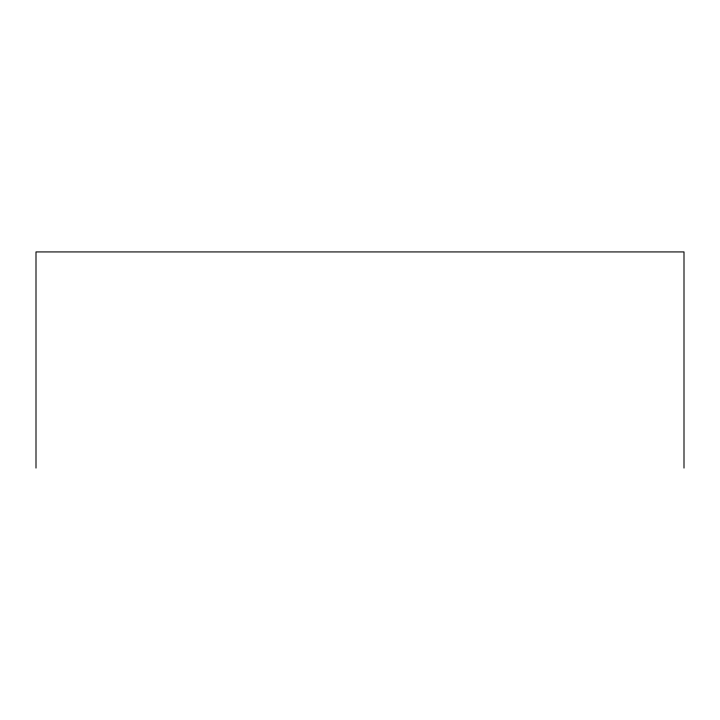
<?xml version="1.0" encoding="UTF-8"?>
<svg xmlns="http://www.w3.org/2000/svg" width="720" height="720" viewBox="0 0 720 720"><rect width="100%" height="100%" fill="white"/><g stroke="black" fill="none" stroke-linecap="round" stroke-linejoin="round"><path stroke-width="1.08" d="M684 468.072L684 251.928L36 251.928L36 468.072"/></g></svg>
